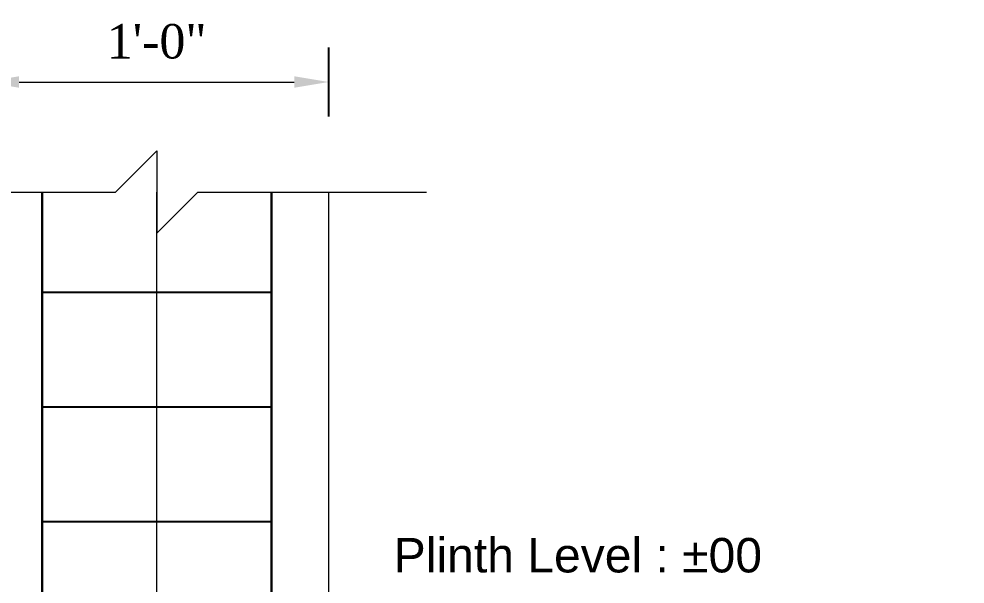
# Model space of a CAD drawing. Header units: feet. Extents: x 28652 to 66086, y -6769 to -640.
# Drawn here: x 53665.74 to 53698.74, y -1085.33 to -1065.64 of the extents above; entities that cross this region are included whole.
import ezdxf

# ---------------------------------------------------------------- set-up
doc = ezdxf.new("R2010")
doc.units = ezdxf.units.FT
doc.header["$LTSCALE"] = 50
doc.header["$MEASUREMENT"] = 0
doc.header["$PDMODE"] = 34
doc.linetypes.add('CENTER2', pattern=[1.125, 0.75, -0.125, 0.125, -0.125])
for name, color, linetype, lineweight in [('IES_WR_Center Line', 7, 'CENTER2', 13), ('IES_WR_Dimension', 7, 'Continuous', 15), ('IES_WR_Rebar Concrete Line', 2, 'Continuous', 15), ('IES_WR_Rebar-Main', 1, 'Continuous', 30), ('IES_WR_Stirrups', 6, 'Continuous', 25), ('IES_WR_Text Structure', 70, 'Continuous', 20), ('Reference', 7, 'Continuous', 15)]:
    doc.layers.add(name, color=color, linetype=linetype, lineweight=lineweight)
doc.styles.add('arial', font='times.ttf')
doc.styles.add('Arial Annotation', font='arial.ttf', dxfattribs={"height": 0.06})
doc.dimstyles.new('SECS', dxfattribs={"dimtxt": 0.06, "dimasz": 0.06, "dimexe": 0.06, "dimexo": 0, "dimgap": 0.04, "dimtad": 1, "dimdec": 0, "dimzin": 3, "dimdsep": 46, "dimlunit": 4, "dimtxsty": 'arial', "dimcen": 1.25, "dimclrd": 256, "dimclrt": 3, "dimadec": 0, "dimazin": 0, "dimtfac": 1, "dimtdec": 0, "dimtix": 1, "dimtofl": 0, "dimtmove": 2, "dimatfit": 1, "dimfxl": 0.06, "dimfxlon": 1, "dimtolj": 1, "dimtzin": 0, "dimlwd": -1, "dimarcsym": 0})

# ---------------------------------------------------------------- blocks, each defined once
blk = doc.blocks.new('*U30')
at = {"layer": 'IES_WR_Stirrups'}
blk.add_lwpolyline([(0, 4), (0, -4)], dxfattribs=at)
blk = doc.blocks.new('*U31')
at = {"color": 0, "linetype": 'ByBlock', "lineweight": -2, "transparency": 16777216, "rotation": 90}
for p in [(539.814, 186.346), (539.814, 182.346), (539.814, 178.346)]:
    blk.add_blockref('*U30', p, dxfattribs=at)
blk = doc.blocks.new('*D1243')
at = {"layer": 'Defpoints', "color": 0}
for p in [(53676.547, -1067.834), (53664.547, -1071.667), (53676.547, -1071.667)]:
    blk.add_point(p, dxfattribs=at)
at = {"layer": 'IES_WR_Dimension', "color": 0, "lineweight": -2}
for p, q in [((53664.547, -1069.034), (53664.547, -1066.634)), ((53676.547, -1069.034), (53676.547, -1066.634))]:
    blk.add_line(p, q, dxfattribs=at)
at = {"layer": 'IES_WR_Dimension'}
blk.add_line((53665.747, -1067.834), (53675.347, -1067.834), dxfattribs=at)
for points in [[(53665.747, -1067.634), (53665.747, -1068.034), (53664.547, -1067.834)], [(53675.347, -1067.634), (53675.347, -1068.034), (53676.547, -1067.834)]]:
    blk.add_solid(points, dxfattribs=at)
at = {"layer": 'IES_WR_Dimension', "color": 3, "insert": (53670.547, -1066.424), "char_height": 1.2, "attachment_point": 5, "style": 'arial'}
blk.add_mtext('\\A1;1\'-0"', dxfattribs=at)

msp = doc.modelspace()

# ---------------------------------------------------------------- linework, layer by layer
at = {"layer": 'IES_WR_Center Line'}
msp.add_lwpolyline([(53670.547, -1164.787), (53670.547, -1071.667)], dxfattribs=at)
at = {"layer": 'IES_WR_Rebar Concrete Line'}
msp.add_lwpolyline([(53664.547, -1071.667), (53664.547, -1142.787), (53664.547, -1142.787), (53664.547, -1164.787), (53714.624, -1164.787), (53714.624, -1154.787), (53680.547, -1142.787), (53676.547, -1142.787), (53676.547, -1071.667)], dxfattribs=at)
at = {"layer": 'IES_WR_Rebar-Main'}
for points in [[(53683.148, -1160.207), (53666.797, -1160.207, -0.414214), (53666.547, -1159.957), (53666.547, -1071.667)], [(53674.547, -1071.667), (53674.547, -1160.843, 0.414214), (53675.047, -1161.343), (53688.254, -1161.343)]]:
    msp.add_lwpolyline(points, format="xyb", dxfattribs=at)
at = {"layer": 'Reference'}
msp.add_lwpolyline([(53661.033, -1071.667), (53669.11, -1071.667), (53670.547, -1070.23), (53670.547, -1073.105), (53671.984, -1071.667), (53679.957, -1071.667)], dxfattribs=at)

# ---------------------------------------------------------------- block references
msp.add_blockref('*U31', (53130.734, -1261.498))

# ---------------------------------------------------------------- texts
at = {"layer": 'IES_WR_Text Structure', "insert": (53678.814, -1083.722), "char_height": 1.2, "width": 61.38171, "attachment_point": 1, "style": 'Arial Annotation'}
msp.add_mtext('Plinth Level : %%P00', dxfattribs=at)

# ---------------------------------------------------------------- dimensions: what is measured, and where the dimension line sits
at = {"layer": 'IES_WR_Dimension'}
dim = msp.add_linear_dim(base=(53676.547, -1067.834), p1=(53664.547, -1071.667), p2=(53676.547, -1071.667), dimstyle='SECS', override={"dimscale": 0, "dimtix": 1, "dimtofl": 0, "dimtmove": 2, "dimatfit": 1}, dxfattribs=at)
dim.commit()
dim.dimension.update_dxf_attribs({"geometry": '*D1243', "text_midpoint": (53670.547, -1066.424)})

doc.saveas('drawing.dxf')
